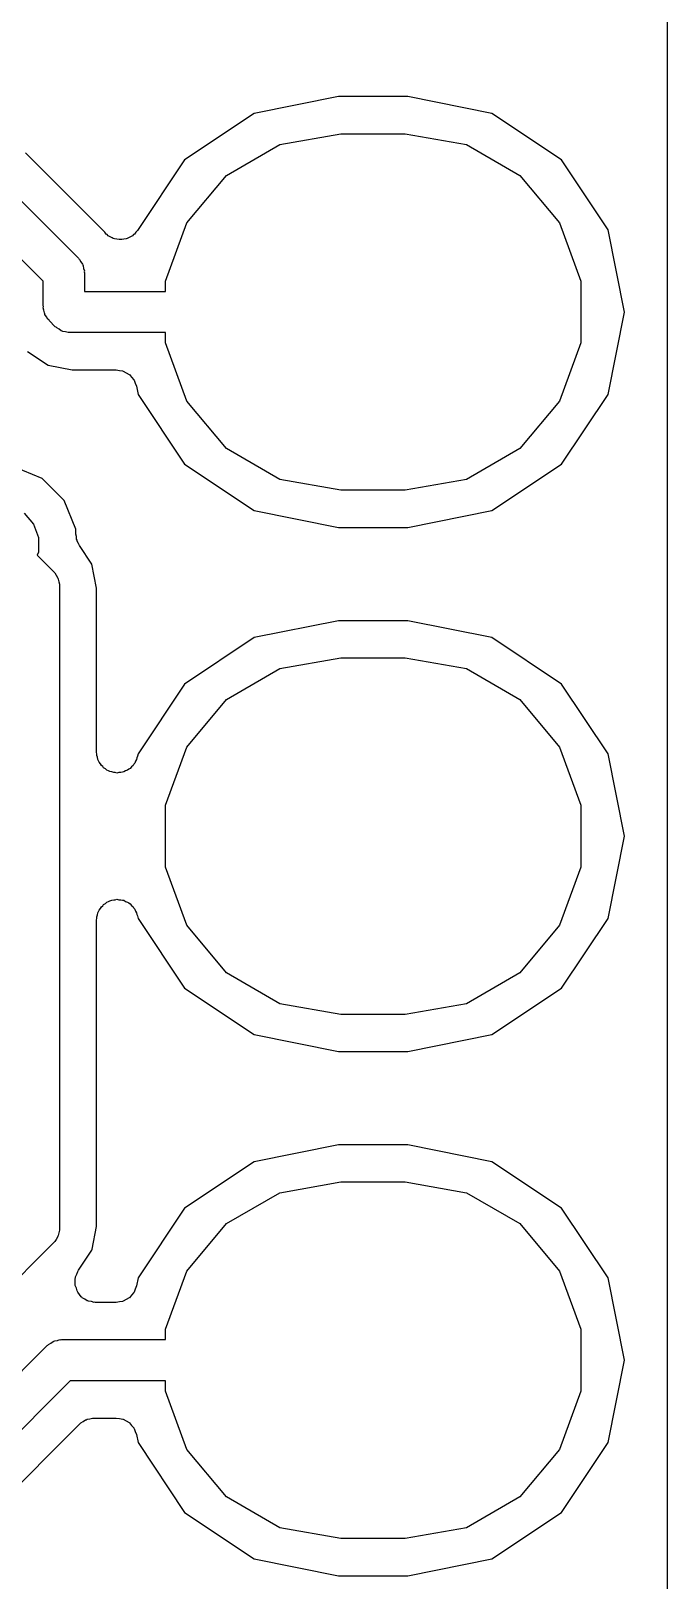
# Model space of a CAD drawing. Extents: x 125.1 to 143.2, y -145.5 to -100.1.
# Drawn here: x 140.14 to 143.22, y -125.47 to -117.97 of the extents above; entities that cross this region are included whole.
import ezdxf

# ---------------------------------------------------------------- set-up
doc = ezdxf.new("R2010")
doc.units = 0
doc.header["$MEASUREMENT"] = 0
doc.layers.add('BLACK', color=7, linetype='CONTINUOUS')

msp = doc.modelspace()

# ---------------------------------------------------------------- linework, layer by layer
at = {"layer": 'Black'}
for p, q in [((143.225, -100.175), (143.225, -139.982)), ((141.632, -118.286), (141.224, -118.368)), ((141.968, -118.286), (141.632, -118.286)), ((142.376, -118.368), (141.968, -118.286)), ((141.224, -118.368), (140.886, -118.593)), ((142.714, -118.593), (142.376, -118.368)), ((141.089, -118.668), (141.348, -118.518)), ((141.348, -118.518), (141.644, -118.466)), ((141.644, -118.466), (141.956, -118.466)), ((141.956, -118.466), (142.252, -118.518)), ((142.252, -118.518), (142.511, -118.668)), ((140.491, -118.935), (140.115, -118.559)), ((140.886, -118.593), (140.657, -118.935)), ((142.94, -118.931), (142.714, -118.593)), ((139.981, -118.679), (140.371, -119.069)), ((140.896, -118.898), (141.089, -118.668)), ((142.511, -118.668), (142.704, -118.898)), ((140.2, -119.181), (139.869, -118.85)), ((140.793, -119.18), (140.896, -118.898)), ((142.704, -118.898), (142.807, -119.18)), ((140.499, -118.943), (140.491, -118.935)), ((140.491, -118.935), (140.491, -118.935)), ((140.505, -118.952), (140.499, -118.943)), ((140.511, -118.955), (140.505, -118.952)), ((140.515, -118.96), (140.511, -118.955)), ((140.525, -118.965), (140.515, -118.96)), ((140.534, -118.971), (140.525, -118.965)), ((140.54, -118.973), (140.534, -118.971)), ((140.546, -118.976), (140.54, -118.973)), ((140.557, -118.977), (140.546, -118.976)), ((140.568, -118.979), (140.557, -118.977)), ((140.574, -118.979), (140.568, -118.979)), ((140.581, -118.979), (140.574, -118.979)), ((140.591, -118.977), (140.581, -118.979)), ((140.602, -118.976), (140.591, -118.977)), ((140.608, -118.973), (140.602, -118.976)), ((140.614, -118.971), (140.608, -118.973)), ((140.624, -118.965), (140.614, -118.971)), ((140.633, -118.96), (140.624, -118.965)), ((140.638, -118.955), (140.633, -118.96)), ((140.643, -118.952), (140.638, -118.955)), ((140.65, -118.943), (140.643, -118.952)), ((140.657, -118.935), (140.65, -118.943)), ((143.019, -119.33), (142.94, -118.931)), ((140.371, -119.069), (140.373, -119.073)), ((140.373, -119.073), (140.377, -119.076)), ((140.377, -119.076), (140.383, -119.087)), ((140.383, -119.087), (140.391, -119.098)), ((140.391, -119.098), (140.392, -119.102)), ((140.392, -119.102), (140.394, -119.106)), ((140.394, -119.106), (140.396, -119.119)), ((140.396, -119.119), (140.4, -119.131)), ((140.4, -119.131), (140.399, -119.136)), ((140.399, -119.136), (140.4, -119.14)), ((140.2, -119.3), (140.2, -119.181)), ((140.4, -119.14), (140.4, -119.23)), ((140.793, -119.23), (140.793, -119.18)), ((142.807, -119.18), (142.807, -119.48)), ((140.4, -119.23), (140.793, -119.23)), ((140.201, -119.304), (140.2, -119.3)), ((140.2, -119.309), (140.201, -119.304)), ((140.204, -119.321), (140.2, -119.309)), ((140.206, -119.334), (140.204, -119.321)), ((140.208, -119.338), (140.206, -119.334)), ((140.209, -119.342), (140.208, -119.338)), ((140.217, -119.353), (140.209, -119.342)), ((140.223, -119.364), (140.217, -119.353)), ((142.94, -119.729), (143.019, -119.33)), ((140.227, -119.367), (140.223, -119.364)), ((140.229, -119.371), (140.227, -119.367)), ((140.259, -119.401), (140.229, -119.371)), ((140.263, -119.403), (140.259, -119.401)), ((140.266, -119.407), (140.263, -119.403)), ((140.277, -119.413), (140.266, -119.407)), ((140.288, -119.421), (140.277, -119.413)), ((140.292, -119.422), (140.288, -119.421)), ((140.296, -119.424), (140.292, -119.422)), ((140.309, -119.426), (140.296, -119.424)), ((140.321, -119.43), (140.309, -119.426)), ((140.326, -119.429), (140.321, -119.43)), ((140.33, -119.43), (140.326, -119.429)), ((140.793, -119.43), (140.33, -119.43)), ((140.793, -119.48), (140.793, -119.43)), ((140.896, -119.762), (140.793, -119.48)), ((142.807, -119.48), (142.704, -119.762)), ((140.125, -119.521), (140.224, -119.587)), ((140.224, -119.587), (140.34, -119.61)), ((140.34, -119.61), (140.554, -119.61)), ((140.554, -119.61), (140.57, -119.613)), ((140.57, -119.613), (140.586, -119.615)), ((140.586, -119.615), (140.587, -119.616)), ((140.587, -119.616), (140.588, -119.616)), ((140.588, -119.616), (140.602, -119.624)), ((140.602, -119.624), (140.617, -119.632)), ((140.617, -119.632), (140.618, -119.633)), ((140.618, -119.633), (140.618, -119.633)), ((140.618, -119.633), (140.629, -119.646)), ((140.629, -119.646), (140.64, -119.658)), ((140.64, -119.658), (140.64, -119.659)), ((140.64, -119.659), (140.641, -119.66)), ((140.641, -119.66), (140.646, -119.675)), ((140.646, -119.675), (140.652, -119.69)), ((140.652, -119.69), (140.66, -119.729)), ((140.66, -119.729), (140.886, -120.067)), ((142.714, -120.067), (142.94, -119.729)), ((141.089, -119.992), (140.896, -119.762)), ((142.704, -119.762), (142.511, -119.992)), ((141.348, -120.142), (141.089, -119.992)), ((142.511, -119.992), (142.252, -120.142)), ((140.195, -120.136), (140.055, -120.078)), ((140.886, -120.067), (141.224, -120.292)), ((142.376, -120.292), (142.714, -120.067)), ((140.302, -120.243), (140.195, -120.136)), ((141.644, -120.194), (141.348, -120.142)), ((142.252, -120.142), (141.956, -120.194)), ((140.359, -120.383), (140.302, -120.243)), ((141.956, -120.194), (141.644, -120.194)), ((140.108, -120.304), (140.153, -120.358)), ((141.224, -120.292), (141.632, -120.374)), ((141.968, -120.374), (142.376, -120.292)), ((140.153, -120.358), (140.177, -120.423)), ((140.359, -120.406), (140.359, -120.383)), ((140.362, -120.418), (140.359, -120.406)), ((141.632, -120.374), (141.968, -120.374)), ((140.177, -120.423), (140.177, -120.493)), ((140.362, -120.43), (140.362, -120.418)), ((140.365, -120.435), (140.362, -120.43)), ((140.365, -120.44), (140.365, -120.435)), ((140.371, -120.451), (140.365, -120.44)), ((140.376, -120.462), (140.371, -120.451)), ((140.436, -120.552), (140.376, -120.462)), ((140.177, -120.493), (140.171, -120.509)), ((140.171, -120.509), (140.25, -120.587)), ((140.459, -120.668), (140.436, -120.552)), ((140.25, -120.587), (140.253, -120.591)), ((140.253, -120.591), (140.256, -120.594)), ((140.256, -120.594), (140.263, -120.605)), ((140.263, -120.605), (140.27, -120.616)), ((140.27, -120.616), (140.271, -120.62)), ((140.271, -120.62), (140.273, -120.624)), ((140.273, -120.624), (140.276, -120.637)), ((140.276, -120.637), (140.279, -120.649)), ((140.279, -120.649), (140.279, -120.654)), ((140.279, -120.654), (140.279, -120.658)), ((140.279, -120.658), (140.279, -123.771)), ((140.459, -121.464), (140.459, -120.668)), ((141.632, -120.826), (141.224, -120.908)), ((141.968, -120.826), (141.632, -120.826)), ((142.376, -120.908), (141.968, -120.826)), ((141.224, -120.908), (140.886, -121.133)), ((142.714, -121.133), (142.376, -120.908)), ((141.348, -121.058), (141.644, -121.006)), ((141.644, -121.006), (141.956, -121.006)), ((141.956, -121.006), (142.252, -121.058)), ((141.089, -121.208), (141.348, -121.058)), ((142.252, -121.058), (142.511, -121.208)), ((140.886, -121.133), (140.66, -121.471)), ((142.94, -121.471), (142.714, -121.133)), ((140.896, -121.438), (141.089, -121.208)), ((142.511, -121.208), (142.704, -121.438)), ((140.793, -121.72), (140.896, -121.438)), ((142.704, -121.438), (142.807, -121.72)), ((140.461, -121.471), (140.459, -121.464)), ((140.461, -121.479), (140.461, -121.471)), ((140.464, -121.488), (140.461, -121.479)), ((140.465, -121.498), (140.464, -121.488)), ((140.469, -121.505), (140.465, -121.498)), ((140.472, -121.512), (140.469, -121.505)), ((140.478, -121.52), (140.472, -121.512)), ((140.483, -121.528), (140.478, -121.52)), ((140.489, -121.533), (140.483, -121.528)), ((140.493, -121.539), (140.489, -121.533)), ((140.628, -121.534), (140.622, -121.542)), ((140.636, -121.528), (140.628, -121.534)), ((140.64, -121.521), (140.636, -121.528)), ((140.645, -121.516), (140.64, -121.521)), ((140.648, -121.507), (140.645, -121.516)), ((140.653, -121.498), (140.648, -121.507)), ((140.655, -121.491), (140.653, -121.498)), ((140.657, -121.483), (140.655, -121.491)), ((140.66, -121.471), (140.657, -121.483)), ((143.019, -121.87), (142.94, -121.471)), ((140.502, -121.544), (140.493, -121.539)), ((140.509, -121.55), (140.502, -121.544)), ((140.517, -121.553), (140.509, -121.55)), ((140.523, -121.557), (140.517, -121.553)), ((140.533, -121.559), (140.523, -121.557)), ((140.542, -121.562), (140.533, -121.559)), ((140.55, -121.562), (140.542, -121.562)), ((140.557, -121.564), (140.55, -121.562)), ((140.567, -121.562), (140.557, -121.564)), ((140.577, -121.562), (140.567, -121.562)), ((140.584, -121.56), (140.577, -121.562)), ((140.592, -121.559), (140.584, -121.56)), ((140.6, -121.554), (140.592, -121.559)), ((140.609, -121.55), (140.6, -121.554)), ((140.615, -121.546), (140.609, -121.55)), ((140.622, -121.542), (140.615, -121.546)), ((140.793, -122.02), (140.793, -121.72)), ((142.807, -121.72), (142.807, -122.02)), ((142.94, -122.269), (143.019, -121.87)), ((140.896, -122.302), (140.793, -122.02)), ((142.807, -122.02), (142.704, -122.302)), ((140.478, -122.22), (140.483, -122.212)), ((140.483, -122.212), (140.489, -122.207)), ((140.489, -122.207), (140.493, -122.201)), ((140.493, -122.201), (140.502, -122.196)), ((140.502, -122.196), (140.509, -122.19)), ((140.509, -122.19), (140.517, -122.187)), ((140.517, -122.187), (140.523, -122.183)), ((140.523, -122.183), (140.533, -122.181)), ((140.533, -122.181), (140.542, -122.178)), ((140.542, -122.178), (140.55, -122.178)), ((140.55, -122.178), (140.557, -122.176)), ((140.557, -122.176), (140.567, -122.178)), ((140.567, -122.178), (140.577, -122.178)), ((140.577, -122.178), (140.584, -122.18)), ((140.584, -122.18), (140.592, -122.181)), ((140.592, -122.181), (140.6, -122.186)), ((140.6, -122.186), (140.609, -122.19)), ((140.609, -122.19), (140.615, -122.194)), ((140.615, -122.194), (140.622, -122.198)), ((140.622, -122.198), (140.628, -122.206)), ((140.628, -122.206), (140.636, -122.212)), ((140.636, -122.212), (140.64, -122.219)), ((140.459, -122.276), (140.461, -122.269)), ((140.459, -123.761), (140.459, -122.276)), ((140.461, -122.261), (140.464, -122.252)), ((140.461, -122.269), (140.461, -122.261)), ((140.464, -122.252), (140.465, -122.242)), ((140.465, -122.242), (140.469, -122.235)), ((140.469, -122.235), (140.472, -122.228)), ((140.472, -122.228), (140.478, -122.22)), ((140.64, -122.219), (140.645, -122.224)), ((140.645, -122.224), (140.648, -122.233)), ((140.648, -122.233), (140.653, -122.242)), ((140.653, -122.242), (140.655, -122.249)), ((140.655, -122.249), (140.657, -122.257)), ((140.657, -122.257), (140.66, -122.269)), ((140.66, -122.269), (140.886, -122.607)), ((142.714, -122.607), (142.94, -122.269)), ((141.089, -122.532), (140.896, -122.302)), ((142.704, -122.302), (142.511, -122.532)), ((141.348, -122.682), (141.089, -122.532)), ((142.511, -122.532), (142.252, -122.682)), ((140.886, -122.607), (141.224, -122.832)), ((142.376, -122.832), (142.714, -122.607)), ((141.644, -122.734), (141.348, -122.682)), ((141.956, -122.734), (141.644, -122.734)), ((142.252, -122.682), (141.956, -122.734)), ((141.224, -122.832), (141.632, -122.914)), ((141.968, -122.914), (142.376, -122.832)), ((141.632, -122.914), (141.968, -122.914)), ((141.632, -123.366), (141.224, -123.448)), ((141.968, -123.366), (141.632, -123.366)), ((142.376, -123.448), (141.968, -123.366)), ((141.224, -123.448), (140.886, -123.673)), ((142.714, -123.673), (142.376, -123.448)), ((141.348, -123.598), (141.644, -123.546)), ((141.644, -123.546), (141.956, -123.546)), ((141.956, -123.546), (142.252, -123.598)), ((141.089, -123.748), (141.348, -123.598)), ((142.252, -123.598), (142.511, -123.748)), ((140.886, -123.673), (140.66, -124.011)), ((142.94, -124.011), (142.714, -123.673)), ((140.279, -123.779), (140.276, -123.792)), ((140.279, -123.771), (140.279, -123.775)), ((140.279, -123.775), (140.279, -123.779)), ((140.438, -123.871), (140.459, -123.761)), ((140.896, -123.978), (141.089, -123.748)), ((142.511, -123.748), (142.704, -123.978)), ((140.25, -123.841), (139.742, -124.349)), ((140.253, -123.838), (140.25, -123.841)), ((140.256, -123.835), (140.253, -123.838)), ((140.263, -123.824), (140.256, -123.835)), ((140.27, -123.813), (140.263, -123.824)), ((140.271, -123.809), (140.27, -123.813)), ((140.273, -123.805), (140.271, -123.809)), ((140.276, -123.792), (140.273, -123.805)), ((140.371, -123.974), (140.436, -123.877)), ((140.436, -123.877), (140.438, -123.871)), ((140.438, -123.871), (140.438, -123.871)), ((140.356, -124.013), (140.357, -124.01)), ((140.356, -124.027), (140.356, -124.013)), ((140.357, -124.006), (140.363, -123.993)), ((140.357, -124.01), (140.357, -124.006)), ((140.363, -123.993), (140.368, -123.98)), ((140.368, -123.98), (140.37, -123.977)), ((140.37, -123.977), (140.371, -123.974)), ((140.66, -124.011), (140.652, -124.05)), ((140.793, -124.26), (140.896, -123.978)), ((142.704, -123.978), (142.807, -124.26)), ((143.019, -124.41), (142.94, -124.011)), ((140.355, -124.041), (140.356, -124.027)), ((140.356, -124.044), (140.355, -124.041)), ((140.356, -124.047), (140.356, -124.044)), ((140.361, -124.061), (140.356, -124.047)), ((140.365, -124.074), (140.361, -124.061)), ((140.367, -124.077), (140.365, -124.074)), ((140.368, -124.08), (140.367, -124.077)), ((140.377, -124.091), (140.368, -124.08)), ((140.64, -124.082), (140.629, -124.094)), ((140.641, -124.08), (140.64, -124.081)), ((140.64, -124.081), (140.64, -124.082)), ((140.646, -124.065), (140.641, -124.08)), ((140.652, -124.05), (140.646, -124.065)), ((140.385, -124.102), (140.377, -124.091)), ((140.388, -124.104), (140.385, -124.102)), ((140.39, -124.107), (140.388, -124.104)), ((140.402, -124.114), (140.39, -124.107)), ((140.414, -124.122), (140.402, -124.114)), ((140.417, -124.122), (140.414, -124.122)), ((140.42, -124.124), (140.417, -124.122)), ((140.434, -124.126), (140.42, -124.124)), ((140.448, -124.13), (140.434, -124.126)), ((140.451, -124.129), (140.448, -124.13)), ((140.454, -124.13), (140.451, -124.129)), ((140.554, -124.13), (140.454, -124.13)), ((140.57, -124.127), (140.554, -124.13)), ((140.586, -124.125), (140.57, -124.127)), ((140.587, -124.124), (140.586, -124.125)), ((140.588, -124.124), (140.587, -124.124)), ((140.602, -124.116), (140.588, -124.124)), ((140.617, -124.108), (140.602, -124.116)), ((140.618, -124.107), (140.617, -124.108)), ((140.629, -124.094), (140.618, -124.107)), ((140.618, -124.107), (140.618, -124.107)), ((140.256, -124.316), (140.269, -124.314)), ((140.269, -124.314), (140.281, -124.31)), ((140.281, -124.31), (140.286, -124.311)), ((140.286, -124.311), (140.29, -124.31)), ((140.29, -124.31), (140.793, -124.31)), ((140.793, -124.31), (140.793, -124.26)), ((142.807, -124.26), (142.807, -124.56)), ((139.6, -124.958), (140.219, -124.339)), ((140.219, -124.339), (140.223, -124.337)), ((140.223, -124.337), (140.226, -124.333)), ((140.226, -124.333), (140.237, -124.327)), ((140.237, -124.327), (140.248, -124.319)), ((140.248, -124.319), (140.252, -124.318)), ((140.252, -124.318), (140.256, -124.316)), ((142.94, -124.809), (143.019, -124.41)), ((140.331, -124.51), (139.742, -125.099)), ((140.793, -124.51), (140.331, -124.51)), ((140.793, -124.56), (140.793, -124.51)), ((140.896, -124.842), (140.793, -124.56)), ((142.807, -124.56), (142.704, -124.842)), ((140.426, -124.694), (140.439, -124.69)), ((140.439, -124.69), (140.443, -124.691)), ((140.443, -124.691), (140.447, -124.69)), ((140.447, -124.69), (140.554, -124.69)), ((140.554, -124.69), (140.57, -124.693)), ((139.959, -125.137), (140.377, -124.719)), ((140.377, -124.719), (140.38, -124.717)), ((140.38, -124.717), (140.383, -124.713)), ((140.383, -124.713), (140.394, -124.707)), ((140.394, -124.707), (140.405, -124.699)), ((140.405, -124.699), (140.409, -124.698)), ((140.409, -124.698), (140.413, -124.696)), ((140.413, -124.696), (140.426, -124.694)), ((140.57, -124.693), (140.586, -124.695)), ((140.586, -124.695), (140.587, -124.696)), ((140.587, -124.696), (140.588, -124.696)), ((140.588, -124.696), (140.602, -124.704)), ((140.602, -124.704), (140.617, -124.712)), ((140.617, -124.712), (140.618, -124.713)), ((140.618, -124.713), (140.618, -124.713)), ((140.618, -124.713), (140.629, -124.726)), ((140.629, -124.726), (140.64, -124.738)), ((140.64, -124.738), (140.64, -124.739)), ((140.64, -124.739), (140.641, -124.74)), ((140.641, -124.74), (140.646, -124.755)), ((140.646, -124.755), (140.652, -124.77)), ((140.652, -124.77), (140.66, -124.809)), ((140.66, -124.809), (140.886, -125.147)), ((142.714, -125.147), (142.94, -124.809)), ((141.089, -125.072), (140.896, -124.842)), ((142.704, -124.842), (142.511, -125.072)), ((141.348, -125.222), (141.089, -125.072)), ((142.511, -125.072), (142.252, -125.222)), ((140.886, -125.147), (141.224, -125.372)), ((142.376, -125.372), (142.714, -125.147)), ((141.644, -125.274), (141.348, -125.222)), ((141.956, -125.274), (141.644, -125.274)), ((142.252, -125.222), (141.956, -125.274)), ((141.224, -125.372), (141.632, -125.454)), ((141.968, -125.454), (142.376, -125.372)), ((141.632, -125.454), (141.968, -125.454))]:
    msp.add_line(p, q, dxfattribs=at)

doc.saveas('drawing.dxf')
